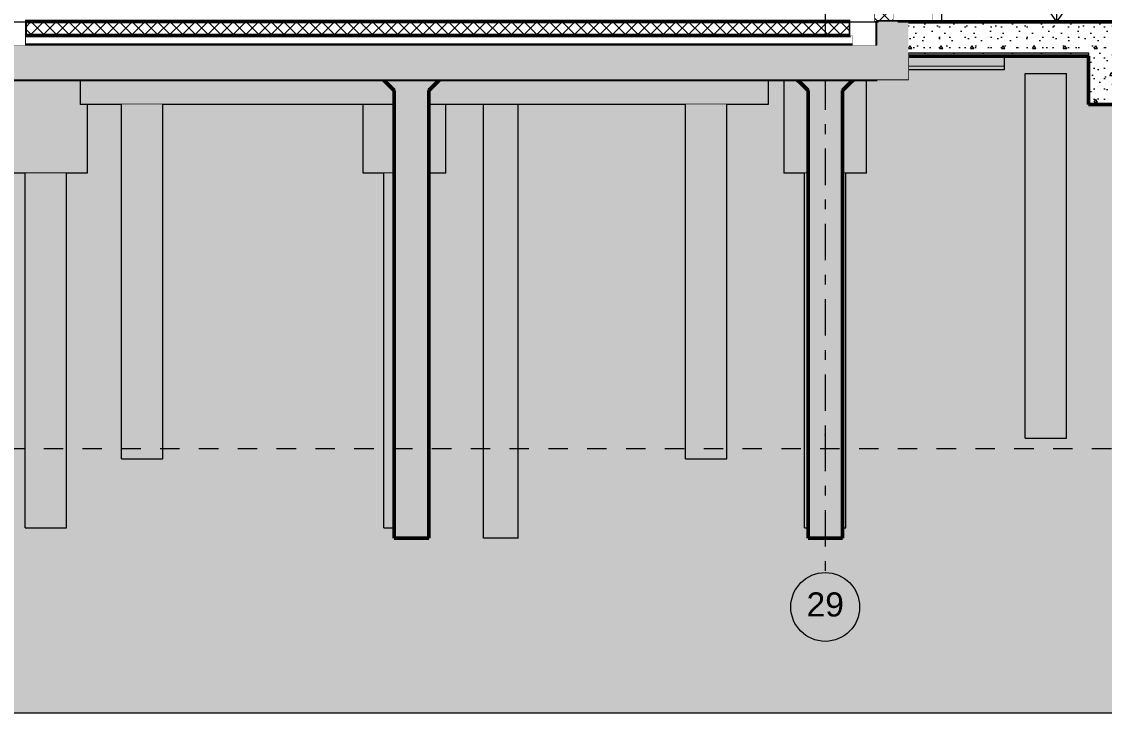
# Model space of a CAD drawing. Header units: millimetres. Extents: x -48147 to 1417267, y -496296 to 18123.
# Drawn here: x 1397013 to 1404883, y -496296 to -491272 of the extents above; entities that cross this region are included whole.
import ezdxf
from ezdxf.enums import TextEntityAlignment as Align

# ---------------------------------------------------------------- set-up
doc = ezdxf.new("R2010")
doc.units = ezdxf.units.MM
doc.header["$MEASUREMENT"] = 0
for name, pattern in [('Dashed', [2822.222233, 1411.111116, -1411.111116]), ('Double Dashed', [546.805537, 264.583325, -105.833328, 70.555556, -105.833328]), ('Wipeout_Contour', [1000, 0, -1000])]:
    doc.linetypes.add(name, pattern=pattern)
for name, color, linetype, lineweight, true_color in [('0_Pen_No__105', 7, 'Continuous', 15, 0xa6a6a6), ('A-230-M_FLOOR.IFC Import_Pen_No__109', 7, 'Continuous', 15, 0xa6a6a6), ('A-230-M_FLOOR.IFC Import_Pen_No__29', 7, 'Continuous', 50, 0x2a2a2a), ('HATCHING_Pen_No__145', 7, 'Continuous', 0, 0xa6a6a6), ('New_A-15-MG_Structural_Grid_Phase_2_Pen_No__222', 7, 'Continuous', 13, 0x65af33), ('New_A-20-M_ Acoustic chambers _Pen_No__29', 7, 'Continuous', 50, 0x2a2a2a), ('New_A-20-M_ Acoustic chambers _Pen_No__81', 7, 'Continuous', 20, 0x6a6a6a), ('New_A-20-M_Floor_Slab_Pen_No__147', 7, 'Continuous', 0, 0x606060), ('New_A-25-M_Wall_Int_Pen_No__107', 7, 'Continuous', 15, 0xa6a6a6), ('New_ArchiCAD Doors_Pen_No__63', 7, 'Continuous', 20, 0x606060), ('S-160-M_FOUND.IFC Import_Pen_No__104', 7, 'Continuous', 15, 0xa6a6a6), ('S-160-M_FOUND.IFC Import_Pen_No__24', 7, 'Continuous', 50, 0x2a2a2a)]:
    doc.layers.add(name, color=color, linetype=linetype, lineweight=lineweight, true_color=true_color)
for name, color, linetype in [('A-230-M_FLOOR.IFC Import', 7, 'Continuous'), ('A-25-M_Wall_Int', 7, 'Continuous'), ('New_A-15-MG_Structural_Grid_Phase_2', 7, 'Continuous'), ('New_A-20-M_ Acoustic chambers', 7, 'Continuous'), ('New_A-20-M_Floor_Slab', 7, 'Continuous'), ('New_A-25-M_Wall_Int', 7, 'Continuous'), ('New_A-30-M_Stair', 7, 'Continuous'), ('New_ArchiCAD Doors', 7, 'Continuous'), ('S-160-M_FOUND.IFC Import', 7, 'Continuous')]:
    doc.layers.add(name, color=color, linetype=linetype)
for name, color, linetype, lineweight in [('A-230-M_FLOOR.IFC Import_Pen_No__89', 8, 'Continuous', 20), ('A-25-M_Wall_Int_Pen_No__87', 8, 'Continuous', 20), ('HATCHING_Pen_No__191', 7, 'Continuous', 5), ('New_A-20-M_ Acoustic chambers _Pen_No__89', 8, 'Continuous', 20), ('New_A-20-M_Floor_Slab_Pen_No__1', 7, 'Continuous', 13), ('New_A-20-M_Floor_Slab_Pen_No__89', 8, 'Continuous', 20), ('New_A-25-M_Wall_Int_Pen_No__1', 7, 'Continuous', 13), ('New_A-30-M_Stair_Pen_No__1', 7, 'Continuous', 13), ('S-160-M_FOUND.IFC Import_Pen_No__1', 7, 'Continuous', 13), ('S-160-M_FOUND.IFC Import_Pen_No__4', 7, 'Continuous', 20)]:
    doc.layers.add(name, color=color, linetype=linetype, lineweight=lineweight)
doc.styles.add('GENERATED_STYLE_2', font='')
doc.styles.get('GENERATED_STYLE_2').set_extended_font_data('Swis721 BT')
pattern_1 = [(45, (1376122.47, -491272.82), (-45.96194, 45.96194), []), (135, (1376122.47, -491272.82), (45.96194, 45.96194), [])]
pattern_2 = [(45, (1376122.47, -491272.82), (-183.7117, 183.7117), [25, -125]), (45, (1376083.65, -491127.93), (-183.7117, 183.7117), [25, -125]), (105, (1376122.47, -491272.82), (250.955, 67.2432), [25, -125]), (105, (1376228.54, -491166.76), (250.955, 67.2432), [25, -125]), (165, (1376140.15, -491255.14), (67.2432, 250.955), [25, -125]), (165, (1376246.2, -491149.08), (67.2432, 250.955), [25, -125]), (45, (1376104.79, -491255.144), (-35.35534, 35.35534), [0, -50, 0, -75]), (90, (1376122.47, -491237.467), (-50, 0), [0, -37.5, 0, -62.5])]
pattern_3 = [(0, (1376122.47, -491272.82), (0, 389.7114), [24.375, -200.625]), (0, (1376234.97, -491077.97), (0, 389.7114), [24.375, -200.625]), (60, (1376122.47, -491272.82), (-337.5, 194.8557), [24.375, -200.625]), (60, (1376347.47, -491272.82), (-337.5, 194.8557), [24.375, -200.625]), (120, (1376146.84, -491272.82), (337.5, 194.8557), [24.375, -200.625]), (120, (1376371.84, -491272.82), (337.5, 194.8557), [24.375, -200.625]), (0, (1376122.47, -491235.32), (0, 75), [0, -75, 0, -112.5]), (45, (1376159.97, -491235.32), (-53.033, 53.033), [0, -56.25, 0, -93.75])]

# ---------------------------------------------------------------- blocks, each defined once
blk = doc.blocks.new('Section Elem_57_2', base_point=(1376122.5, -491272.8))
at = {"color": 254, "linetype": 'Wipeout_Contour', "lineweight": 0, "ltscale": 5944790.274234863}
blk.add_wipeout([(1403350.7, -487672.8), (1403210.7, -487672.8), (1403210.7, -491272.8), (1403350.7, -491272.8)], dxfattribs=at).dxf.layer = 'New_A-25-M_Wall_Int'
at = {"layer": 'New_A-25-M_Wall_Int_Pen_No__107', "linetype": 'Continuous'}
h = blk.add_hatch(dxfattribs=at)
h.set_pattern_fill('Concrete_Block_0002', color=256, style=0, pattern_type=2)
h.set_pattern_definition(pattern_1)
h.paths.add_polyline_path([(1403350.7, -487672.8), (1403210.7, -487672.8), (1403210.7, -491272.8), (1403350.7, -491272.8)])
at = {"layer": 'New_A-25-M_Wall_Int_Pen_No__1', "linetype": 'Continuous'}
for p, q in [((1403210.7, -487672.8), (1403210.7, -491272.8)), ((1403350.7, -487672.8), (1403350.7, -488247.8)), ((1403350.7, -488272.8), (1403350.7, -491272.8)), ((1403231.2, -491272.8), (1403210.7, -491272.8))]:
    blk.add_line(p, q, dxfattribs=at)
blk = doc.blocks.new('Section Elem_290_2', base_point=(1376122.5, -491272.8))
at = {"color": 254, "linetype": 'Wipeout_Contour', "lineweight": 0, "ltscale": 5949097.371251578}
blk.add_wipeout([(1404154.3, -491522.8), (1403231.2, -491522.8), (1403231.2, -491597.8), (1404154.3, -491597.8)], dxfattribs=at).dxf.layer = 'New_A-20-M_Floor_Slab'
at = {"layer": 'New_A-20-M_Floor_Slab_Pen_No__89', "linetype": 'Continuous'}
for p, q in [((1404154.3, -491522.8), (1404154.3, -491597.8)), ((1404154.3, -491597.8), (1403231.2, -491597.8))]:
    blk.add_line(p, q, dxfattribs=at)
blk = doc.blocks.new('Section Elem_291_2', base_point=(1376122.5, -491272.8))
at = {"color": 254, "linetype": 'Wipeout_Contour', "lineweight": 0, "ltscale": 5935153.082434763}
blk.add_wipeout([(1396769, -491442.8), (1396769, -491667.8), (1403230.9, -491667.8), (1403230.9, -491442.8)], dxfattribs=at).dxf.layer = 'New_A-20-M_Floor_Slab'
at = {"layer": 'New_A-20-M_Floor_Slab_Pen_No__147', "linetype": 'Continuous'}
h = blk.add_hatch(dxfattribs=at)
h.set_pattern_fill('Structural_Concrete_0002', color=256, style=0, pattern_type=2)
h.set_pattern_definition(pattern_2)
h.paths.add_polyline_path([(1396769, -491442.8), (1396769, -491667.8), (1403230.9, -491667.8), (1403230.9, -491442.8)])
at = {"layer": 'New_A-20-M_Floor_Slab_Pen_No__1', "linetype": 'Continuous'}
for p, q in [((1396769, -491442.8), (1396769, -491667.8)), ((1396769.2, -491442.8), (1396769, -491442.8)), ((1403230.9, -491442.8), (1403230.9, -491667.8)), ((1403230.9, -491667.8), (1396769, -491667.8))]:
    blk.add_line(p, q, dxfattribs=at)
blk = doc.blocks.new('Section Elem_344_2', base_point=(1376122.5, -491272.8))
at = {"layer": 'New_A-20-M_Floor_Slab_Pen_No__89', "linetype": 'Continuous'}
blk.add_line((1402438.7, -491692.8), (1402438.7, -491872.8), dxfattribs=at)
at = {"color": 254, "linetype": 'Wipeout_Contour', "lineweight": 0, "ltscale": 5925787.144424712}
blk.add_wipeout([(1397438.4, -491692.8), (1397438.4, -491872.8), (1397438.5, -491872.8), (1397438.5, -491692.8)], dxfattribs=at).dxf.layer = 'New_A-20-M_Floor_Slab'
at = {"layer": 'New_A-20-M_Floor_Slab_Pen_No__89', "linetype": 'Continuous'}
for p in [(1397438.4, -491692.8), (1397438.5, -491872.8)]:
    blk.add_line(p, (1397438.4, -491872.8), dxfattribs=at)
blk = doc.blocks.new('Section Elem_345_2', base_point=(1376122.5, -491272.8))
at = {"color": 254, "linetype": 'Wipeout_Contour', "lineweight": 0, "ltscale": 5956951.921777028}
blk.add_wipeout([(1404768.7, -491272.8), (1404768.7, -491872.8), (1406768.7, -491872.8), (1406768.7, -491272.8)], dxfattribs=at).dxf.layer = 'New_A-20-M_Floor_Slab'
at = {"layer": 'New_A-20-M_Floor_Slab_Pen_No__147', "linetype": 'Continuous'}
h = blk.add_hatch(dxfattribs=at)
h.set_pattern_fill('Structural_Concrete_0002', color=256, style=0, pattern_type=2)
h.set_pattern_definition(pattern_2)
h.paths.add_polyline_path([(1404768.7, -491272.8), (1404768.7, -491872.8), (1406768.7, -491872.8), (1406768.7, -491272.8)])
at = {"layer": 'New_A-20-M_Floor_Slab_Pen_No__1', "linetype": 'Continuous'}
for p, q in [((1404768.7, -491272.8), (1404768.7, -491872.8)), ((1406768.7, -491272.8), (1406768.7, -491872.8)), ((1404768.9, -491872.8), (1404768.7, -491872.8))]:
    blk.add_line(p, q, dxfattribs=at)
blk = doc.blocks.new('Section Elem_346_2', base_point=(1376122.5, -491272.8))
at = {"color": 254, "linetype": 'Wipeout_Contour', "lineweight": 0, "ltscale": 5935132.60651843}
blk.add_wipeout([(1397038.4, -491442.8), (1403054.3, -491442.8), (1403054.3, -491372.8), (1397038.4, -491372.8)], dxfattribs=at).dxf.layer = 'New_A-20-M_ Acoustic chambers'
at = {"layer": 'New_A-20-M_ Acoustic chambers _Pen_No__89', "linetype": 'Continuous'}
for p, q in [((1397038.4, -491372.8), (1397038.4, -491442.8)), ((1403054.3, -491372.8), (1403037.9, -491372.8)), ((1403054.3, -491372.8), (1403054.3, -491442.8))]:
    blk.add_line(p, q, dxfattribs=at)
blk = doc.blocks.new('Section Elem_347_2', base_point=(1376122.5, -491272.8))
at = {"color": 254, "linetype": 'Wipeout_Contour', "lineweight": 0, "ltscale": 5934987.587017196}
blk.add_wipeout([(1397038.4, -491270.8), (1397038.4, -491372.8), (1403037.9, -491372.8), (1403037.9, -491270.8)], dxfattribs=at).dxf.layer = 'New_A-20-M_ Acoustic chambers'
at = {"layer": 'New_A-20-M_ Acoustic chambers _Pen_No__81', "linetype": 'Continuous'}
h = blk.add_hatch(dxfattribs=at)
h.set_pattern_fill('Concrete_Block_0002', color=256, style=0, pattern_type=2)
h.set_pattern_definition(pattern_1)
h.paths.add_polyline_path([(1397038.4, -491270.8), (1397038.4, -491372.8), (1403037.9, -491372.8), (1403037.9, -491270.8)])
at = {"layer": 'New_A-20-M_ Acoustic chambers _Pen_No__29', "linetype": 'Continuous'}
for p, q in [((1397038.4, -491270.8), (1397038.4, -491372.8)), ((1397140.4, -491270.8), (1397038.4, -491270.8)), ((1402935.9, -491270.8), (1397140.4, -491270.8)), ((1403037.9, -491270.8), (1402935.9, -491270.8)), ((1403037.9, -491270.8), (1403037.9, -491372.8)), ((1403037.9, -491372.8), (1397038.4, -491372.8))]:
    blk.add_line(p, q, dxfattribs=at)
blk = doc.blocks.new('Section Elem_379_2', base_point=(1376122.5, -491272.8))
at = {"color": 254, "linetype": 'Wipeout_Contour', "lineweight": 0, "ltscale": 5946989.535324525}
blk.add_wipeout([(1403632.9, -488772.8), (1403632.9, -491272.8), (1403698.9, -491272.8), (1403698.9, -488838.8)], dxfattribs=at).dxf.layer = 'New_ArchiCAD Doors'
at = {"color": 254, "linetype": 'Wipeout_Contour', "lineweight": 0, "ltscale": 5953576.152157176}
blk.add_wipeout([(1405376.9, -491272.8), (1405442.9, -491272.8), (1405442.9, -488772.8), (1405376.9, -488838.8)], dxfattribs=at).dxf.layer = 'New_ArchiCAD Doors'
at = {"color": 254, "linetype": 'Wipeout_Contour', "lineweight": 0, "ltscale": 5948657.464231243}
blk.add_wipeout([(1405442.9, -488772.8), (1403632.9, -488772.8), (1403698.9, -488838.8), (1405376.9, -488838.8)], dxfattribs=at).dxf.layer = 'New_ArchiCAD Doors'
at = {"layer": 'New_ArchiCAD Doors_Pen_No__63', "linetype": 'Continuous'}
for p, q in [((1403632.9, -491272.8), (1403632.9, -488772.8)), ((1403632.9, -488772.8), (1405442.9, -488772.8))]:
    blk.add_line(p, q, dxfattribs=at)
at = {"color": 254, "linetype": 'Wipeout_Contour', "lineweight": 0, "ltscale": 5951888.800740875}
blk.add_wipeout([(1404537.9, -491272.8), (1405376.9, -491272.8), (1405376.9, -488838.8), (1404537.9, -488838.8)], dxfattribs=at).dxf.layer = 'New_ArchiCAD Doors'
at = {"layer": 'New_ArchiCAD Doors_Pen_No__63', "linetype": 'Continuous'}
for p, q in [((1405376.9, -491272.8), (1405376.9, -488838.8)), ((1404612, -488936.6), (1404657.6, -489002.3)), ((1404686.1, -489043.4), (1404731.8, -489109.1)), ((1404760.3, -489150.2), (1404805.9, -489215.9)), ((1404834.4, -489257), (1404880, -489322.7)), ((1404908.6, -489363.8), (1404954.2, -489429.5)), ((1404982.7, -489470.6), (1405028.3, -489536.3)), ((1405056.8, -489577.3), (1405102.4, -489643.1)), ((1405131, -489684.1), (1405176.6, -489749.8)), ((1405205.1, -489790.9), (1405250.7, -489856.6)), ((1405279.2, -489897.7), (1405324.9, -489963.4)), ((1405340.3, -489985.6), (1405376.9, -490038.4)), ((1405340.3, -490117), (1405376.9, -490064.3)), ((1405279.2, -490204.9), (1405324.9, -490139.2)), ((1405205.1, -490311.7), (1405250.7, -490246)), ((1405131, -490418.5), (1405176.6, -490352.8)), ((1405056.8, -490525.3), (1405102.4, -490459.6)), ((1404982.7, -490632.1), (1405028.3, -490566.4)), ((1404908.6, -490738.9), (1404954.2, -490673.2)), ((1404834.4, -490845.7), (1404880, -490780)), ((1404760.3, -490952.5), (1404805.9, -490886.7)), ((1404686.1, -491059.2), (1404731.8, -490993.5)), ((1404612, -491166), (1404657.6, -491100.3))]:
    blk.add_line(p, q, dxfattribs=at)
at = {"color": 254, "linetype": 'Wipeout_Contour', "lineweight": 0, "ltscale": 5948720.13636465}
blk.add_wipeout([(1403698.9, -491272.8), (1404537.9, -491272.8), (1404537.9, -488838.8), (1403698.9, -488838.8)], dxfattribs=at).dxf.layer = 'New_ArchiCAD Doors'
at = {"layer": 'New_ArchiCAD Doors_Pen_No__63', "linetype": 'Continuous'}
for p, q in [((1403698.9, -488838.8), (1403698.9, -491272.8)), ((1405376.9, -488838.8), (1403698.9, -488838.8)), ((1404531.6, -488838.8), (1404492.3, -488895.5)), ((1404537.9, -491272.8), (1404537.9, -488838.8)), ((1404544.1, -488838.8), (1404583.5, -488895.5)), ((1404463.7, -488936.6), (1404418.1, -489002.3)), ((1404389.6, -489043.4), (1404344, -489109.1)), ((1404315.5, -489150.2), (1404269.8, -489215.9)), ((1404241.3, -489257), (1404195.7, -489322.7)), ((1404167.2, -489363.8), (1404121.6, -489429.5)), ((1404093.1, -489470.6), (1404047.4, -489536.3)), ((1404018.9, -489577.3), (1403973.3, -489643.1)), ((1403944.8, -489684.1), (1403899.2, -489749.8)), ((1403870.6, -489790.9), (1403825, -489856.6)), ((1403796.5, -489897.7), (1403750.9, -489963.4)), ((1403735.5, -489985.6), (1403698.9, -490038.4)), ((1403735.5, -490117), (1403698.9, -490064.3)), ((1403796.5, -490204.9), (1403750.9, -490139.2)), ((1403870.6, -490311.7), (1403825, -490246)), ((1403944.8, -490418.5), (1403899.2, -490352.8)), ((1404018.9, -490525.3), (1403973.3, -490459.6)), ((1404093.1, -490632.1), (1404047.4, -490566.4)), ((1404167.2, -490738.9), (1404121.6, -490673.2)), ((1404241.3, -490845.7), (1404195.7, -490780)), ((1404315.5, -490952.5), (1404269.8, -490886.7)), ((1404389.6, -491059.2), (1404344, -490993.5)), ((1404463.7, -491166), (1404418.1, -491100.3)), ((1404537.9, -491272.8), (1404492.3, -491207.1)), ((1404537.9, -491272.8), (1404583.5, -491207.1))]:
    blk.add_line(p, q, dxfattribs=at)
blk = doc.blocks.new('Section Elem_380_2', base_point=(1376122.5, -491272.8))
at = {"color": 254, "linetype": 'Wipeout_Contour', "lineweight": 0, "ltscale": 11846490.09063876}
blk.add_wipeout([(1399648.9, -487879.6), (1396919, -487879.6), (1396919, -491272.8), (1397038.4, -491272.8), (1397038.4, -491270.8), (1397038.4, -488144.8), (1397038.4, -488042.8), (1399648.9, -488042.8)], dxfattribs=at).dxf.layer = 'New_A-25-M_Wall_Int'
at = {"color": 254, "linetype": 'Wipeout_Contour', "lineweight": 0, "ltscale": 8921998.784438733}
blk.add_wipeout([(1403350.7, -488272.8), (1403350.7, -491272.8), (1403632.9, -491272.8), (1403632.9, -488772.8), (1405442.9, -488772.8), (1405442.9, -488272.8)], dxfattribs=at).dxf.layer = 'New_A-25-M_Wall_Int'
blk = doc.blocks.new('Section Elem_417_2', base_point=(1376122.5, -491272.8))
at = {"color": 254, "linetype": 'Wipeout_Contour', "lineweight": 0, "ltscale": 25255615.80582208}
blk.add_wipeout([(1403105.6, -487879.6), (1402680.8, -487879.6), (1402680.8, -488042.8), (1403037.9, -488042.8), (1403037.9, -491272.8), (1403210.7, -491272.8), (1403210.7, -488138.6), (1403156.1, -488138.6), (1403156.1, -488119.7), (1403210.7, -488119.7), (1403210.7, -487691.7), (1403156.1, -487691.7), (1403156.1, -487672.8), (1403105.6, -487672.8), (1403105.6, -487684.6), (1403105.6, -487867.8), (1403105.6, -487870)], dxfattribs=at).dxf.layer = 'A-25-M_Wall_Int'
at = {"layer": 'A-25-M_Wall_Int_Pen_No__87', "linetype": 'Continuous'}
blk.add_line((1402680.8, -487879.6), (1402680.8, -488042.8), dxfattribs=at)
blk = doc.blocks.new('Section Elem_643_2', base_point=(1376122.5, -491272.8))
at = {"color": 254, "linetype": 'Wipeout_Contour', "lineweight": 0, "ltscale": 7432116.119089926}
blk.add_wipeout([(1402554.6, -491692.8), (1402554.6, -492372.8), (1402729.5, -492372.8), (1402729.5, -491772.8), (1402649.5, -491692.8)], dxfattribs=at).dxf.layer = 'S-160-M_FOUND.IFC Import'
at = {"color": 254, "linetype": 'Wipeout_Contour', "lineweight": 0, "ltscale": 7434107.30877487}
blk.add_wipeout([(1402979.5, -491772.8), (1402979.5, -492372.8), (1403154.6, -492372.8), (1403154.6, -491692.8), (1403059.5, -491692.8)], dxfattribs=at).dxf.layer = 'S-160-M_FOUND.IFC Import'
at = {"layer": 'S-160-M_FOUND.IFC Import_Pen_No__4', "linetype": 'Continuous'}
for p, q in [((1402554.6, -491692.8), (1402554.6, -492372.8)), ((1403154.6, -492372.8), (1403154.6, -491692.8)), ((1402729.5, -492372.8), (1402554.6, -492372.8)), ((1403154.6, -492372.8), (1402979.5, -492372.8))]:
    blk.add_line(p, q, dxfattribs=at)
blk = doc.blocks.new('Section Elem_659_2', base_point=(1376122.5, -491272.8))
at = {"color": 254, "linetype": 'Wipeout_Contour', "lineweight": 0, "ltscale": 14809509.48102789}
blk.add_wipeout([(1395988.6, -491622.8), (1395988.6, -492372.8), (1397488.6, -492372.8), (1397488.6, -491872.8), (1397438.4, -491872.8), (1397438.4, -491692.8), (1396769.2, -491692.8), (1396769.2, -491667.8), (1396769, -491667.8), (1396769, -491622.8)], dxfattribs=at).dxf.layer = 'S-160-M_FOUND.IFC Import'
at = {"layer": 'S-160-M_FOUND.IFC Import_Pen_No__4', "linetype": 'Continuous'}
for p, q in [((1395988.6, -491622.8), (1396769, -491622.8)), ((1395988.6, -492372.8), (1395988.6, -491622.8)), ((1397488.6, -491872.8), (1397488.6, -492372.8)), ((1397488.6, -492372.8), (1395988.6, -492372.8))]:
    blk.add_line(p, q, dxfattribs=at)
blk = doc.blocks.new('Section Elem_674_2', base_point=(1376122.5, -491272.8))
at = {"color": 254, "linetype": 'Wipeout_Contour', "lineweight": 0, "ltscale": 5934429.98619345}
blk.add_wipeout([(1399496.5, -491872.8), (1399496.5, -492372.8), (1399722.1, -492372.8), (1399722.1, -491872.8)], dxfattribs=at).dxf.layer = 'S-160-M_FOUND.IFC Import'
at = {"color": 254, "linetype": 'Wipeout_Contour', "lineweight": 0, "ltscale": 5936033.762211989}
blk.add_wipeout([(1400096.5, -491872.8), (1399972.1, -491872.8), (1399972.1, -492372.8), (1400096.5, -492372.8)], dxfattribs=at).dxf.layer = 'S-160-M_FOUND.IFC Import'
at = {"layer": 'S-160-M_FOUND.IFC Import_Pen_No__4', "linetype": 'Continuous'}
for p, q in [((1399496.5, -492372.8), (1399496.5, -491872.8)), ((1400096.5, -492372.8), (1400096.5, -491872.8)), ((1399722.1, -492372.8), (1399496.5, -492372.8)), ((1400096.5, -492372.8), (1399972.1, -492372.8))]:
    blk.add_line(p, q, dxfattribs=at)
blk = doc.blocks.new('Section Elem_675_2', base_point=(1376122.5, -491272.8))
at = {"color": 254, "linetype": 'Wipeout_Contour', "lineweight": 0, "ltscale": 5936757.647490734}
blk.add_wipeout([(1399646.5, -492372.8), (1399646.5, -494947.8), (1399722.1, -494947.8), (1399722.1, -492372.8)], dxfattribs=at).dxf.layer = 'S-160-M_FOUND.IFC Import'
at = {"layer": 'S-160-M_FOUND.IFC Import_Pen_No__1', "linetype": 'Continuous'}
for q in [(1399646.5, -492372.8), (1399722.1, -494947.8)]:
    blk.add_line((1399646.5, -494947.8), q, dxfattribs=at)
blk = doc.blocks.new('Section Elem_676_2', base_point=(1376122.5, -491272.8))
at = {"layer": 'S-160-M_FOUND.IFC Import_Pen_No__4', "linetype": 'Continuous'}
blk.add_line((1399496.5, -492372.8), (1399496.5, -491872.8), dxfattribs=at)
blk = doc.blocks.new('Section Elem_677_2', base_point=(1376122.5, -491272.8))
at = {"layer": 'S-160-M_FOUND.IFC Import_Pen_No__1', "linetype": 'Continuous'}
blk.add_line((1399646.5, -494947.8), (1399646.5, -492372.8), dxfattribs=at)
blk = doc.blocks.new('Section Elem_693_2', base_point=(1376122.5, -491272.8))
at = {"color": 254, "linetype": 'Wipeout_Contour', "lineweight": 0, "ltscale": 5938663.013513886}
blk.add_wipeout([(1399722, -495022.8), (1399722.1, -495022.8), (1399722.1, -494947.8), (1399722, -494947.8)], dxfattribs=at).dxf.layer = 'S-160-M_FOUND.IFC Import'
at = {"layer": 'S-160-M_FOUND.IFC Import_Pen_No__4', "linetype": 'Continuous'}
for p, q in [((1399722, -495022.8), (1399722, -494947.8)), ((1399722.1, -495022.8), (1399722, -495022.8))]:
    blk.add_line(p, q, dxfattribs=at)
blk = doc.blocks.new('Section Elem_694_2', base_point=(1376122.5, -491272.8))
at = {"color": 254, "linetype": 'Wipeout_Contour', "lineweight": 0, "ltscale": 5950005.556635416}
blk.add_wipeout([(1402729.4, -494947.8), (1402729.4, -495022.8), (1402729.5, -495022.8), (1402729.5, -494947.8)], dxfattribs=at).dxf.layer = 'S-160-M_FOUND.IFC Import'
at = {"layer": 'S-160-M_FOUND.IFC Import_Pen_No__4', "linetype": 'Continuous'}
for p, q in [((1402729.4, -495022.8), (1402729.4, -494947.8)), ((1402729.5, -495022.8), (1402729.4, -495022.8))]:
    blk.add_line(p, q, dxfattribs=at)
blk = doc.blocks.new('Section Elem_702_2', base_point=(1376122.5, -491272.8))
at = {"color": 254, "linetype": 'Wipeout_Contour', "lineweight": 0, "ltscale": 5948199.163494909}
blk.add_wipeout([(1402704.6, -492372.8), (1402704.6, -494947.8), (1402729.5, -494947.8), (1402729.5, -492372.8)], dxfattribs=at).dxf.layer = 'S-160-M_FOUND.IFC Import'
at = {"color": 254, "linetype": 'Wipeout_Contour', "lineweight": 0, "ltscale": 5949236.792114362}
blk.add_wipeout([(1403004.6, -492372.8), (1402979.5, -492372.8), (1402979.5, -494947.8), (1403004.6, -494947.8)], dxfattribs=at).dxf.layer = 'S-160-M_FOUND.IFC Import'
at = {"layer": 'S-160-M_FOUND.IFC Import_Pen_No__1', "linetype": 'Continuous'}
for p, q in [((1402704.6, -494947.8), (1402704.6, -492372.8)), ((1403004.6, -494947.8), (1403004.6, -492372.8)), ((1402704.6, -494947.8), (1402729.5, -494947.8)), ((1402979.5, -494947.8), (1403004.6, -494947.8))]:
    blk.add_line(p, q, dxfattribs=at)
blk = doc.blocks.new('Section Elem_714_2', base_point=(1376122.5, -491272.8))
at = {"layer": 'S-160-M_FOUND.IFC Import_Pen_No__1', "linetype": 'Continuous'}
blk.add_line((1397038.6, -494947.8), (1397038.6, -492372.8), dxfattribs=at)
blk = doc.blocks.new('Section Elem_717_2', base_point=(1376122.5, -491272.8))
at = {"color": 254, "linetype": 'Wipeout_Contour', "lineweight": 0, "ltscale": 5927344.081728341}
blk.add_wipeout([(1397038.6, -492372.8), (1397038.6, -494947.8), (1397338.6, -494947.8), (1397338.6, -492372.8)], dxfattribs=at).dxf.layer = 'S-160-M_FOUND.IFC Import'
at = {"layer": 'S-160-M_FOUND.IFC Import_Pen_No__1', "linetype": 'Continuous'}
for p, q in [((1397038.6, -494947.8), (1397038.6, -492372.8)), ((1397338.6, -494947.8), (1397338.6, -492372.8)), ((1397038.6, -494947.8), (1397338.6, -494947.8))]:
    blk.add_line(p, q, dxfattribs=at)
blk = doc.blocks.new('Section Elem_723_2', base_point=(1376122.5, -491272.8))
at = {"color": 254, "linetype": 'Wipeout_Contour', "lineweight": 0, "ltscale": 5939540.134511004}
blk.add_wipeout([(1400371.6, -495022.8), (1400621.6, -495022.8), (1400621.6, -491872.8), (1400371.6, -491872.8)], dxfattribs=at).dxf.layer = 'S-160-M_FOUND.IFC Import'
at = {"layer": 'S-160-M_FOUND.IFC Import_Pen_No__4', "linetype": 'Continuous'}
for p, q in [((1400371.6, -495022.8), (1400371.6, -491872.8)), ((1400621.6, -495022.8), (1400621.6, -491872.8)), ((1400621.6, -495022.8), (1400371.6, -495022.8))]:
    blk.add_line(p, q, dxfattribs=at)
blk = doc.blocks.new('Section Elem_727_2', base_point=(1376122.5, -491272.8))
at = {"color": 254, "linetype": 'Wipeout_Contour', "lineweight": 0, "ltscale": 7413617.998658118}
blk.add_wipeout([(1397438.5, -491872.8), (1399722.1, -491872.8), (1399722.1, -491772.8), (1399642.1, -491692.8), (1397438.5, -491692.8)], dxfattribs=at).dxf.layer = 'A-230-M_FLOOR.IFC Import'
at = {"color": 254, "linetype": 'Wipeout_Contour', "lineweight": 0, "ltscale": 7423912.861307438}
blk.add_wipeout([(1400052.1, -491692.8), (1399972.1, -491772.8), (1399972.1, -491872.8), (1402438.9, -491872.8), (1402438.9, -491692.8)], dxfattribs=at).dxf.layer = 'A-230-M_FLOOR.IFC Import'
at = {"layer": 'A-230-M_FLOOR.IFC Import_Pen_No__89', "linetype": 'Continuous'}
for p, q in [((1397438.5, -491692.8), (1397438.5, -491872.8)), ((1402438.9, -491692.8), (1402438.9, -491872.8)), ((1399722.1, -491872.8), (1397438.5, -491872.8)), ((1402438.9, -491872.8), (1399972.1, -491872.8))]:
    blk.add_line(p, q, dxfattribs=at)
blk = doc.blocks.new('Section Elem_728_2', base_point=(1376122.5, -491272.8))
at = {"color": 254, "linetype": 'Wipeout_Contour', "lineweight": 0, "ltscale": 5956952.600829264}
blk.add_wipeout([(1406768.9, -491272.8), (1404768.9, -491272.8), (1404768.9, -491872.8), (1406768.9, -491872.8)], dxfattribs=at).dxf.layer = 'A-230-M_FLOOR.IFC Import'
at = {"layer": 'A-230-M_FLOOR.IFC Import_Pen_No__109', "linetype": 'Continuous'}
h = blk.add_hatch(dxfattribs=at)
h.set_pattern_fill('Lightweight_Concrete_0002', color=256, style=0, pattern_type=2)
h.set_pattern_definition(pattern_3)
h.paths.add_polyline_path([(1406768.9, -491272.8), (1404768.9, -491272.8), (1404768.9, -491872.8), (1406768.9, -491872.8)])
at = {"layer": 'A-230-M_FLOOR.IFC Import_Pen_No__29', "linetype": 'Continuous'}
for p, q in [((1406768.7, -491272.8), (1404768.9, -491272.8)), ((1406768.9, -491272.8), (1406768.7, -491272.8)), ((1404768.9, -491522.8), (1404768.9, -491872.8)), ((1406768.9, -491522.8), (1406768.9, -491872.8)), ((1406768.7, -491872.8), (1404768.9, -491872.8)), ((1406768.9, -491872.8), (1406768.7, -491872.8))]:
    blk.add_line(p, q, dxfattribs=at)
blk = doc.blocks.new('Section Elem_733_2', base_point=(1376122.5, -491272.8))
at = {"color": 254, "linetype": 'Wipeout_Contour', "lineweight": 0, "ltscale": 5929318.284836741}
blk.add_wipeout([(1397738.5, -491872.8), (1397738.5, -494447.8), (1398038.5, -494447.8), (1398038.5, -491872.8)], dxfattribs=at).dxf.layer = 'S-160-M_FOUND.IFC Import'
at = {"layer": 'S-160-M_FOUND.IFC Import_Pen_No__1', "linetype": 'Continuous'}
for p, q in [((1397738.5, -494447.8), (1397738.5, -491872.8)), ((1398038.5, -494447.8), (1398038.5, -491872.8)), ((1397738.5, -494447.8), (1398038.5, -494447.8))]:
    blk.add_line(p, q, dxfattribs=at)
blk = doc.blocks.new('Section Elem_734_2', base_point=(1376122.5, -491272.8))
at = {"color": 254, "linetype": 'Wipeout_Contour', "lineweight": 0, "ltscale": 5944787.833244037}
blk.add_wipeout([(1401838.9, -491872.8), (1401838.9, -494447.8), (1402138.9, -494447.8), (1402138.9, -491872.8)], dxfattribs=at).dxf.layer = 'S-160-M_FOUND.IFC Import'
at = {"layer": 'S-160-M_FOUND.IFC Import_Pen_No__1', "linetype": 'Continuous'}
for p, q in [((1401838.9, -494447.8), (1401838.9, -491872.8)), ((1402138.9, -494447.8), (1402138.9, -491872.8)), ((1401838.9, -494447.8), (1402138.9, -494447.8))]:
    blk.add_line(p, q, dxfattribs=at)
blk = doc.blocks.new('Section Elem_737_2', base_point=(1376122.5, -491272.8))
at = {"color": 254, "linetype": 'Wipeout_Contour', "lineweight": 0, "ltscale": 5953860.744326961}
blk.add_wipeout([(1404308.9, -494297.8), (1404608.9, -494297.8), (1404608.9, -491647.8), (1404308.9, -491647.8)], dxfattribs=at).dxf.layer = 'S-160-M_FOUND.IFC Import'
at = {"layer": 'S-160-M_FOUND.IFC Import_Pen_No__1', "linetype": 'Continuous'}
for p, q in [((1404308.9, -491647.8), (1404608.9, -491647.8)), ((1404308.9, -494297.8), (1404308.9, -491647.8)), ((1404608.9, -494297.8), (1404608.9, -491647.8)), ((1404308.9, -494297.8), (1404608.9, -494297.8))]:
    blk.add_line(p, q, dxfattribs=at)
blk = doc.blocks.new('Section Elem_740_2', base_point=(1376122.5, -491272.8))
at = {"color": 254, "linetype": 'Wipeout_Contour', "lineweight": 0, "ltscale": 8924558.218676075}
blk.add_wipeout([(1403231.2, -491597.8), (1403231.2, -491622.8), (1404154.5, -491622.8), (1404154.5, -491522.8), (1404154.3, -491522.8), (1404154.3, -491597.8)], dxfattribs=at).dxf.layer = 'A-230-M_FLOOR.IFC Import'
at = {"layer": 'A-230-M_FLOOR.IFC Import_Pen_No__89', "linetype": 'Continuous'}
for p, q in [((1404154.5, -491522.8), (1404154.5, -491622.8)), ((1404154.5, -491622.8), (1403231.2, -491622.8))]:
    blk.add_line(p, q, dxfattribs=at)
blk = doc.blocks.new('Section Elem_741_2', base_point=(1376122.5, -491272.8))
at = {"color": 254, "linetype": 'Wipeout_Contour', "lineweight": 0, "ltscale": 5935170.593338865}
blk.add_wipeout([(1396769.2, -491692.8), (1403231.2, -491692.8), (1403231.2, -491442.8), (1396769.2, -491442.8)], dxfattribs=at).dxf.layer = 'A-230-M_FLOOR.IFC Import'
at = {"layer": 'A-230-M_FLOOR.IFC Import_Pen_No__109', "linetype": 'Continuous'}
h = blk.add_hatch(dxfattribs=at)
h.set_pattern_fill('Lightweight_Concrete_0002', color=256, style=0, pattern_type=2)
h.set_pattern_definition(pattern_3)
h.paths.add_polyline_path([(1396769.2, -491692.8), (1403231.2, -491692.8), (1403231.2, -491442.8), (1396769.2, -491442.8)])
at = {"layer": 'A-230-M_FLOOR.IFC Import_Pen_No__29', "linetype": 'Continuous'}
for p, q in [((1403230.9, -491442.8), (1396769.2, -491442.8)), ((1403231.2, -491442.8), (1403230.9, -491442.8)), ((1396769.2, -491522.8), (1396769.2, -491692.8)), ((1403231.2, -491522.8), (1403231.2, -491692.8)), ((1403231.2, -491692.8), (1396769.2, -491692.8))]:
    blk.add_line(p, q, dxfattribs=at)
blk = doc.blocks.new('Section Elem_742_2', base_point=(1376122.5, -491272.8))
at = {"color": 254, "linetype": 'Wipeout_Contour', "lineweight": 0, "ltscale": 7404138.315607172}
blk.add_wipeout([(1396769.2, -491442.8), (1397038.4, -491442.8), (1397038.4, -491372.8), (1397038.4, -491272.8), (1396769.2, -491272.8)], dxfattribs=at).dxf.layer = 'A-230-M_FLOOR.IFC Import'
at = {"color": 254, "linetype": 'Wipeout_Contour', "lineweight": 0, "ltscale": 8919942.648656648}
blk.add_wipeout([(1403231.2, -491272.8), (1403037.9, -491272.8), (1403037.9, -491372.8), (1403054.3, -491372.8), (1403054.3, -491442.8), (1403231.2, -491442.8)], dxfattribs=at).dxf.layer = 'A-230-M_FLOOR.IFC Import'
at = {"layer": 'A-230-M_FLOOR.IFC Import_Pen_No__89', "linetype": 'Continuous'}
blk.add_line((1396919, -491272.8), (1397038.4, -491272.8), dxfattribs=at)
at = {"color": 254, "linetype": 'Wipeout_Contour', "lineweight": 0, "ltscale": 5950042.752711639}
blk.add_wipeout([(1403231.2, -491522.8), (1404768.9, -491522.8), (1404768.9, -491272.8), (1403231.2, -491272.8)], dxfattribs=at).dxf.layer = 'A-230-M_FLOOR.IFC Import'
at = {"layer": 'A-230-M_FLOOR.IFC Import_Pen_No__109', "linetype": 'Continuous'}
h = blk.add_hatch(dxfattribs=at)
h.set_pattern_fill('Lightweight_Concrete_0002', color=256, style=0, pattern_type=2)
h.set_pattern_definition(pattern_3)
h.paths.add_polyline_path([(1403231.2, -491522.8), (1404768.9, -491522.8), (1404768.9, -491272.8), (1403231.2, -491272.8)])
at = {"layer": 'A-230-M_FLOOR.IFC Import_Pen_No__29', "linetype": 'Continuous'}
for p, q in [((1403231.2, -491272.8), (1403231.2, -491442.8)), ((1403350.7, -491272.8), (1403231.2, -491272.8)), ((1404768.7, -491272.8), (1403350.7, -491272.8)), ((1404768.9, -491272.8), (1404768.7, -491272.8)), ((1404768.9, -491522.8), (1403231.2, -491522.8))]:
    blk.add_line(p, q, dxfattribs=at)
at = {"layer": 'A-230-M_FLOOR.IFC Import_Pen_No__89', "linetype": 'Continuous'}
blk.add_line((1403037.9, -491272.8), (1403210.7, -491272.8), dxfattribs=at)
blk = doc.blocks.new('Section Elem_778_2', base_point=(1376122.5, -491272.8))
at = {"layer": 'S-160-M_FOUND.IFC Import_Pen_No__104', "linetype": 'Continuous', "lineweight": 0, "true_color": 0x535353}
for points in [[(1400222.1, -491522.8), (1399472.1, -491522.8), (1399722.1, -491772.8), (1399972.1, -491772.8)], [(1399722.1, -491772.8), (1399722.1, -495022.8), (1399972.1, -495022.8), (1399972.1, -491772.8)]]:
    blk.add_hatch(color=251, dxfattribs=at).paths.add_polyline_path(points)
at = {"layer": 'S-160-M_FOUND.IFC Import_Pen_No__24', "linetype": 'Continuous'}
for p, q in [((1399472.1, -491522.8), (1399722.1, -491772.8)), ((1400222.1, -491522.8), (1399472.1, -491522.8)), ((1400222.1, -491522.8), (1399972.1, -491772.8)), ((1399722.1, -491772.8), (1399722.1, -495022.8)), ((1399972.1, -491772.8), (1399972.1, -495022.8)), ((1399972.1, -495022.8), (1399722.1, -495022.8))]:
    blk.add_line(p, q, dxfattribs=at)
blk = doc.blocks.new('Section Elem_779_2', base_point=(1376122.5, -491272.8))
at = {"layer": 'S-160-M_FOUND.IFC Import_Pen_No__104', "linetype": 'Continuous', "lineweight": 0, "true_color": 0x535353}
for points in [[(1403229.5, -491522.8), (1402479.5, -491522.8), (1402729.5, -491772.8), (1402979.5, -491772.8)], [(1402729.5, -491772.8), (1402729.5, -495022.8), (1402979.5, -495022.8), (1402979.5, -491772.8)]]:
    blk.add_hatch(color=251, dxfattribs=at).paths.add_polyline_path(points)
at = {"layer": 'S-160-M_FOUND.IFC Import_Pen_No__24', "linetype": 'Continuous'}
for p, q in [((1402479.5, -491522.8), (1402729.5, -491772.8)), ((1403229.5, -491522.8), (1402479.5, -491522.8)), ((1403229.5, -491522.8), (1402979.5, -491772.8)), ((1402729.5, -491772.8), (1402729.5, -495022.8)), ((1402979.5, -491772.8), (1402979.5, -495022.8)), ((1402979.5, -495022.8), (1402729.5, -495022.8))]:
    blk.add_line(p, q, dxfattribs=at)
blk = doc.blocks.new('Standard grid marker[7]_2', base_point=(1402854.4, -469868.2))
at = {"layer": 'New_A-15-MG_Structural_Grid_Phase_2_Pen_No__222', "linetype": 'Double Dashed'}
for p, q in [((1402854.4, -470868.2), (1402854.4, -494272.8)), ((1402854.4, -494272.8), (1402854.4, -495272.8))]:
    blk.add_line(p, q, dxfattribs=at)
at = {"layer": 'New_A-15-MG_Structural_Grid_Phase_2_Pen_No__222', "linetype": 'Continuous'}
blk.add_circle((1402854.4, -495522.8), 250, dxfattribs=at)
at = {"layer": 'New_A-15-MG_Structural_Grid_Phase_2_Pen_No__222', "linetype": 'Double Dashed'}
blk.add_point((1402854.4, -494272.8), dxfattribs=at)
blk.add_point((1402854.4, -494272.8), dxfattribs=at)
at = {"layer": 'New_A-15-MG_Structural_Grid_Phase_2_Pen_No__222', "style": 'GENERATED_STYLE_2'}
for tag, p in [('AC_MarkerText_1_0', (1402854.4, -469600)), ('AC_MarkerText_1_1', (1402854.4, -495504.6))]:
    blk.add_attdef(tag, text='', height=175, rotation=360, dxfattribs=at).set_placement(p, align=Align.MIDDLE_CENTER)
blk = doc.blocks.new('S-25 Building Section_STORY_MARKER', base_point=(1376122.5, -491272.8))
at = {"layer": '0_Pen_No__105', "linetype": 'Dashed', "ltscale": 0.1}
for p, q in [((1357662.3, -491272.8), (1413604.9, -491272.8)), ((1357662.3, -494372.8), (1413604.9, -494372.8))]:
    blk.add_line(p, q, dxfattribs=at)

msp = doc.modelspace()

# ---------------------------------------------------------------- block references
at = {"layer": 'New_A-20-M_Floor_Slab'}
for name in ['Section Elem_345_2', 'Section Elem_290_2']:
    msp.add_blockref(name, (1376122.5, -491272.8), dxfattribs=at)
at = {"layer": 'New_A-25-M_Wall_Int'}
msp.add_blockref('Section Elem_57_2', (1376122.5, -491272.8), dxfattribs=at)
at = {"layer": 'S-160-M_FOUND.IFC Import'}
for name in ['Section Elem_737_2', 'Section Elem_694_2']:
    msp.add_blockref(name, (1376122.5, -491272.8), dxfattribs=at)

# ---------------------------------------------------------------- next in the draw order: block references
at = {"layer": 'New_A-20-M_Floor_Slab'}
msp.add_blockref('Section Elem_291_2', (1376122.5, -491272.8), dxfattribs=at)
at = {"layer": 'New_ArchiCAD Doors'}
msp.add_blockref('Section Elem_379_2', (1376122.5, -491272.8), dxfattribs=at)

# ---------------------------------------------------------------- next in the draw order: block references
at = {"layer": 'A-230-M_FLOOR.IFC Import'}
msp.add_blockref('Section Elem_740_2', (1376122.5, -491272.8), dxfattribs=at)
at = {"layer": 'New_A-20-M_ Acoustic chambers'}
msp.add_blockref('Section Elem_346_2', (1376122.5, -491272.8), dxfattribs=at)
at = {"layer": 'New_A-20-M_Floor_Slab'}
msp.add_blockref('Section Elem_344_2', (1376122.5, -491272.8), dxfattribs=at)
at = {"layer": 'S-160-M_FOUND.IFC Import'}
msp.add_blockref('Section Elem_643_2', (1376122.5, -491272.8), dxfattribs=at)

# ---------------------------------------------------------------- next in the draw order: block references
at = {"layer": 'New_A-20-M_ Acoustic chambers'}
msp.add_blockref('Section Elem_347_2', (1376122.5, -491272.8), dxfattribs=at)
at = {"layer": 'S-160-M_FOUND.IFC Import'}
for name in ['Section Elem_659_2', 'Section Elem_674_2', 'Section Elem_723_2', 'Section Elem_702_2']:
    msp.add_blockref(name, (1376122.5, -491272.8), dxfattribs=at)

# ---------------------------------------------------------------- next in the draw order: block references
at = {"layer": 'New_A-25-M_Wall_Int'}
msp.add_blockref('Section Elem_380_2', (1376122.5, -491272.8), dxfattribs=at)
at = {"layer": 'S-160-M_FOUND.IFC Import'}
for name in ['Section Elem_676_2', 'Section Elem_714_2', 'Section Elem_675_2']:
    msp.add_blockref(name, (1376122.5, -491272.8), dxfattribs=at)

# ---------------------------------------------------------------- next in the draw order: block references
at = {"layer": 'A-230-M_FLOOR.IFC Import'}
for name in ['Section Elem_728_2', 'Section Elem_727_2']:
    msp.add_blockref(name, (1376122.5, -491272.8), dxfattribs=at)
at = {"layer": 'A-25-M_Wall_Int'}
msp.add_blockref('Section Elem_417_2', (1376122.5, -491272.8), dxfattribs=at)
at = {"layer": 'S-160-M_FOUND.IFC Import'}
for name in ['Section Elem_717_2', 'Section Elem_677_2', 'Section Elem_693_2']:
    msp.add_blockref(name, (1376122.5, -491272.8), dxfattribs=at)

# ---------------------------------------------------------------- next in the draw order: block references
at = {"layer": 'A-230-M_FLOOR.IFC Import'}
msp.add_blockref('Section Elem_741_2', (1376122.5, -491272.8), dxfattribs=at)
at = {"layer": 'S-160-M_FOUND.IFC Import'}
for name in ['Section Elem_733_2', 'Section Elem_734_2']:
    msp.add_blockref(name, (1376122.5, -491272.8), dxfattribs=at)

# ---------------------------------------------------------------- next in the draw order: block references
at = {"layer": 'A-230-M_FLOOR.IFC Import'}
msp.add_blockref('Section Elem_742_2', (1376122.5, -491272.8), dxfattribs=at)

# ---------------------------------------------------------------- next in the draw order: hatches: boundary and pattern name
at = {"layer": 'HATCHING_Pen_No__145', "linetype": 'Continuous'}
msp.add_hatch(color=256, dxfattribs=at).paths.add_polyline_path([(1355345.2, -491272.8), (1359827.5, -491272.8), (1359827.5, -491952.6), (1359897.5, -491952.6), (1359897.5, -492202.8), (1360443, -492202.8), (1360443, -491673.3), (1376380.6, -491673.3), (1376380.6, -491497.8), (1396555.4, -491497.8), (1396555.4, -491692.8), (1403458.7, -491692.8), (1403458.7, -491497.8), (1404768.7, -491497.8), (1404768.7, -491872.8), (1406768.7, -491872.8), (1406768.7, -491497.8), (1408667, -491497.8), (1408667, -491772.8), (1409167, -491772.8), (1409167, -491673.3), (1409237, -491673.3), (1409237, -491422.6), (1413992.3, -491422.6), (1413992.3, -496295.5), (1355345.2, -496295.5)])

# ---------------------------------------------------------------- next in the draw order: linework, layer by layer
at = {"layer": 'HATCHING_Pen_No__191', "linetype": 'Continuous', "flags": 128}
msp.add_lwpolyline([(1376380.6, -491497.8), (1396555.4, -491497.8), (1396555.4, -491692.8), (1403458.7, -491692.8), (1403458.7, -491497.8), (1404768.7, -491497.8), (1404768.7, -491872.8), (1406768.7, -491872.8), (1406768.7, -491497.8), (1408667, -491497.8), (1408667, -491772.8), (1409167, -491772.8), (1409167, -491673.3), (1409237, -491673.3), (1409237, -491422.6), (1413992.3, -491422.6), (1413992.3, -496295.5), (1355345.2, -496295.5)], dxfattribs=at)

# ---------------------------------------------------------------- next in the draw order: block references
at = {"layer": 'New_A-15-MG_Structural_Grid_Phase_2', "color": 8, "linetype": 'Continuous', "lineweight": 15}
ref = msp.add_blockref('Standard grid marker[7]_2', (1402854.4, -469868.2), dxfattribs=at)
ref.add_attrib('AC_MarkerText_1_1', '29', dxfattribs={"layer": 'New_A-15-MG_Structural_Grid_Phase_2_Pen_No__222', "color": 85, "true_color": 0x65af33, "height": 175, "rotation": 360, "style": 'GENERATED_STYLE_2'}).set_placement((1402854.4, -495504.6), align=Align.MIDDLE_CENTER)
at = {"layer": 'S-160-M_FOUND.IFC Import'}
for name in ['Section Elem_778_2', 'Section Elem_779_2']:
    msp.add_blockref(name, (1376122.5, -491272.8), dxfattribs=at)

# ---------------------------------------------------------------- next in the draw order: wipeouts: each hides what was drawn before it
at = {"color": 254, "linetype": 'Wipeout_Contour', "lineweight": 0, "ltscale": 8908747.079632051}
msp.add_wipeout([(1403234.1, -491272.8), (1403458.1, -491272.8), (1403458.1, -491691.8), (1396585.8, -491691.8), (1396585.8, -491447), (1403234.1, -491447)], dxfattribs=at).dxf.layer = 'New_A-30-M_Stair'

# ---------------------------------------------------------------- next in the draw order: hatches: boundary and pattern name
at = {"layer": 'New_A-30-M_Stair_Pen_No__1', "linetype": 'Continuous'}
h = msp.add_hatch(dxfattribs=at)
h.set_pattern_fill('Lightweight_Concrete_0002', color=256, style=0, pattern_type=2)
h.set_pattern_definition(pattern_3)
h.paths.add_polyline_path([(1403234.1, -491272.8), (1403458.1, -491272.8), (1403458.1, -491691.8), (1396585.8, -491691.8), (1396585.8, -491447), (1403234.1, -491447)])

# ---------------------------------------------------------------- next in the draw order: block references
at = {"linetype": 'Continuous', "lineweight": 0}
msp.add_blockref('S-25 Building Section_STORY_MARKER', (1376122.5, -491272.8), dxfattribs=at)

doc.saveas('drawing.dxf')
